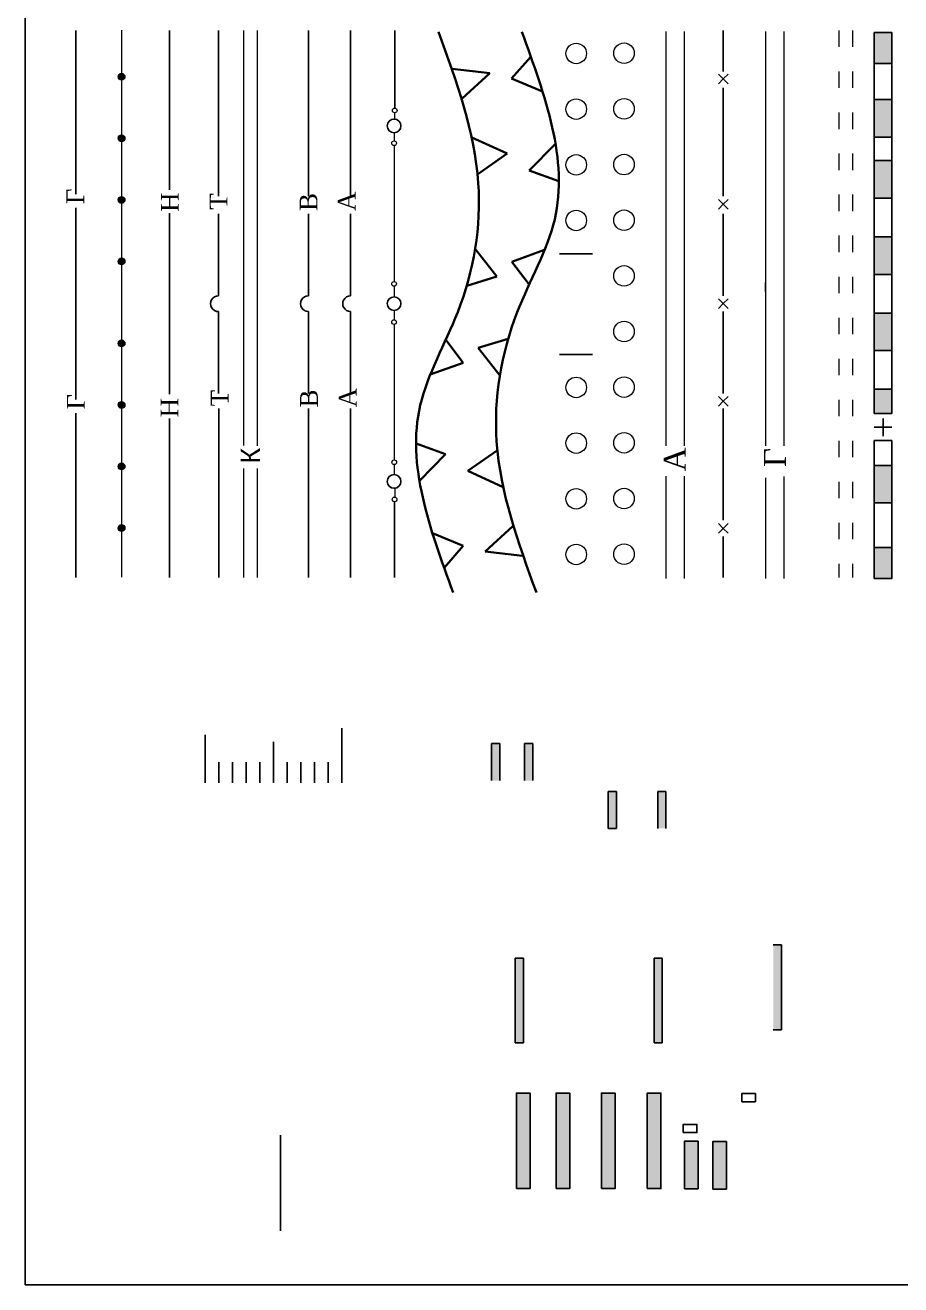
# Model space of a CAD drawing. Header units: millimetres. Extents: x -226 to 1784, y 0 to 1137.
# Drawn here: x -226.4 to -162.3, y 84.3 to 176.4 of the extents above; entities that cross this region are included whole.
import ezdxf

# ---------------------------------------------------------------- set-up
doc = ezdxf.new("R2010")
doc.units = ezdxf.units.MM
doc.linetypes.add('ACAD_ISO03W100', pattern=[30, 12, -18])
doc.linetypes.add('HID-3', pattern=[4, 3, -1])
for name, color, linetype in [('График_G', 1, 'Continuous'), ('График_U', 5, 'Continuous'), ('График_UPolar', 3, 'Continuous'), ('ИсследТрД', 6, 'Continuous'), ('Кор сред грунта', 2, 'Continuous'), ('Макет', 7, 'Continuous'), ('Перешкоди', 7, 'Continuous'), ('Текст', 7, 'Continuous')]:
    doc.layers.add(name, color=color, linetype=linetype)
doc.styles.add('21', font='arial.ttf', dxfattribs={"height": 2.5})
doc.styles.get("Standard").update_dxf_attribs({"font": 'arial.ttf'})

# ---------------------------------------------------------------- blocks, each defined once
blk = doc.blocks.new('Нефтепровод')
at = {"layer": 'Перешкоди', "color": 7, "linetype": 'ByBlock', "lineweight": 25}
for p, q in [((0, 8.329), (0, 19.975)), ((0, -6.626), (0, 6.626)), ((0, -20.025), (0, -8.392))]:
    blk.add_line(p, q, dxfattribs=at)
at = {"layer": 'Перешкоди', "color": 7, "linetype": 'ByBlock', "lineweight": 25, "char_height": 1.3, "width": 1.5652, "attachment_point": 1, "rotation": 90}
for insert in [(-0.635, 6.712), (-0.661, -8.317)]:
    blk.add_mtext('{\\fTimes New Roman|b0|i0|c204|p18;Н}', dxfattribs=dict(at, insert=insert))
blk = doc.blocks.new('Посадка')
at = {"layer": 'Перешкоди', "color": 3, "linetype": 'ByBlock', "lineweight": 15}
for centre in [(0.049, 18.32), (0.049, 14.25), (0.049, 10.175), (0.049, 6.105), (0.049, 2.035), (0.049, -2.035), (0.049, -6.105), (0.049, -10.175), (0.049, -14.25), (0.049, -18.32)]:
    blk.add_circle(centre, 0.75, dxfattribs=at)
blk = doc.blocks.new('Кабель')
at = {"layer": 'Перешкоди', "linetype": 'ByBlock', "lineweight": 15}
h = blk.add_hatch(color=7, dxfattribs=at)
edge = h.paths.add_edge_path()
edge.add_arc((0, 16.5), 0.25, 0, 360)
h = blk.add_hatch(color=7, dxfattribs=at)
edge = h.paths.add_edge_path()
edge.add_arc((0, 12), 0.25, 0, 360)
h = blk.add_hatch(color=7, dxfattribs=at)
edge = h.paths.add_edge_path()
edge.add_arc((0, 7.5), 0.25, 0, 360)
h = blk.add_hatch(color=7, dxfattribs=at)
edge = h.paths.add_edge_path()
edge.add_arc((0, 3), 0.25, 0, 360)
h = blk.add_hatch(color=7, dxfattribs=at)
edge = h.paths.add_edge_path()
edge.add_arc((0, -3), 0.25, 0, 360)
h = blk.add_hatch(color=7, dxfattribs=at)
edge = h.paths.add_edge_path()
edge.add_arc((0, -7.5), 0.25, 0, 360)
h = blk.add_hatch(color=7, dxfattribs=at)
edge = h.paths.add_edge_path()
edge.add_arc((0, -12), 0.25, 0, 360)
h = blk.add_hatch(color=7, dxfattribs=at)
edge = h.paths.add_edge_path()
edge.add_arc((0, -16.5), 0.25, 0, 360)
at = {"layer": 'Перешкоди', "color": 7, "linetype": 'ByBlock', "lineweight": 15}
blk.add_line((0, 19.911), (0, -20.089), dxfattribs=at)
for centre in [(0, 16.5), (0, 12), (0, 7.5), (0, 3), (0, -3), (0, -7.5), (0, -12), (0, -16.5)]:
    blk.add_circle(centre, 0.25, dxfattribs=at)
blk = doc.blocks.new('Трубопровод')
at = {"lineweight": -2}
for p, q in [((0.001, 19.975), (0.001, 7.853)), ((0.001, 6.58), (0.001, 0.58)), ((0.001, -0.58), (0.001, -6.58)), ((0.029, -7.667), (0.029, -20.025))]:
    blk.add_line(p, q, dxfattribs=at)
blk.add_arc((0, 0), 0.58, 89.87397, 270.12603, dxfattribs=at)
at = {"layer": 'Перешкоди', "color": 7, "linetype": 'ByBlock', "lineweight": 25, "char_height": 1.3, "attachment_point": 1, "rotation": 90}
for insert, width in [((-0.646, 6.871), 1.5652), ((-0.563, -7.506), 1.32627)]:
    blk.add_mtext('{\\fTimes New Roman|b0|i0|c204|p18;Т}', dxfattribs=dict(at, insert=insert, width=width))
blk = doc.blocks.new('Газопровод')
at = {"layer": 'Перешкоди', "color": 7, "linetype": 'ByBlock', "lineweight": 25}
for p, q in [((0, 8), (0, 19.975)), ((0, -7), (0, 7)), ((0, -20.025), (0, -8))]:
    blk.add_line(p, q, dxfattribs=at)
at = {"layer": 'Перешкоди', "color": 7, "linetype": 'ByBlock', "lineweight": 25, "char_height": 1.3, "width": 1.5652, "attachment_point": 1, "rotation": 90}
for insert in [(-0.698, 7.283), (-0.661, -7.746)]:
    blk.add_mtext('{\\fTimes New Roman|b0|i0|c204|p18;Г}', dxfattribs=dict(at, insert=insert))
blk = doc.blocks.new('Водовод')
at = {"lineweight": -2}
for p, q in [((0, 19.975), (0, 7.853)), ((0, 6.58), (0, 0.58)), ((0, -0.58), (0, -6.58)), ((0, -7.667), (0, -20.025))]:
    blk.add_line(p, q, dxfattribs=at)
blk.add_arc((0, 0), 0.58, 89.99869, 270.00131, dxfattribs=at)
at = {"layer": 'Перешкоди', "color": 7, "linetype": 'ByBlock', "lineweight": 25, "char_height": 1.3, "width": 1.5652, "attachment_point": 1, "rotation": 90}
for insert in [(-0.636, 6.779), (-0.604, -7.588)]:
    blk.add_mtext('{\\fTimes New Roman|b0|i0|c204|p18;В}', dxfattribs=dict(at, insert=insert))
blk = doc.blocks.new('Аммиакопровод')
at = {"lineweight": -2}
for p, q in [((0, 19.975), (0, 7.853)), ((0, 6.58), (0, 0.58)), ((0, -0.58), (0, -6.58)), ((0, -7.667), (0, -20.025))]:
    blk.add_line(p, q, dxfattribs=at)
blk.add_arc((0, 0), 0.58, 89.99869, 270.00131, dxfattribs=at)
at = {"layer": 'Перешкоди', "color": 7, "linetype": 'ByBlock', "lineweight": 25, "char_height": 1.3, "width": 1.5652, "attachment_point": 1, "rotation": 90}
for s, insert in [('{\\fTimes New Roman|b0|i0|c204|p18;А}', (-0.932, 6.779)), ('{\\fTimes New Roman|b0|i0|c0|p18;A}', (-0.858, -7.588))]:
    blk.add_mtext(s, dxfattribs=dict(at, insert=insert))
blk = doc.blocks.new('Канал')
at = {"color": 5, "lineweight": 15}
for p, q in [((-0.514, -10.363), (-0.515, 19.974)), ((0.493, -10.406), (0.494, 19.975)), ((-0.514, -20.025), (-0.514, -12.046)), ((0.494, -20.025), (0.494, -12.046))]:
    blk.add_line(p, q, dxfattribs=at)
at = {"color": 5, "linetype": 'HID-3', "lineweight": 15, "style": '21'}
blk.add_text('К', height=1.423, rotation=90, dxfattribs=at).set_placement((0.679, -11.699))
blk = doc.blocks.new('Дорога_полевая')
at = {"layer": 'Перешкоди', "color": 7, "linetype": 'ACAD_ISO03W100', "lineweight": 15, "ltscale": 0.1}
for p, q in [((-1, 19.975), (-1, -20.025)), ((0, 19.975), (0, -20.025))]:
    blk.add_line(p, q, dxfattribs=at)
blk = doc.blocks.new('Линия_связи')
at = {"lineweight": -2}
for p, q in [((0.048, 14.299), (0.048, 19.972)), ((0.034, -14.489), (0.034, -20.028))]:
    blk.add_line(p, q, dxfattribs=at)
at = {"lineweight": 9}
for p, q in [((0.031, 13.977), (0.031, 13.521)), ((0, 12.501), (0, 11.908)), ((0, 11.573), (0, 1.617)), ((0, 1.284), (0, 0.498)), ((0, -0.498), (0, -1.175)), ((0, -1.508), (0, -11.426)), ((0, -11.769), (0, -12.501)), ((0.047, -13.498), (0.047, -14.135))]:
    blk.add_line(p, q, dxfattribs=at)
at = {"lineweight": 9, "ltscale": 2}
for centre in [(0.048, 14.128), (0.003, 11.734), (-0.006, 1.448), (-0.006, -1.346), (0.007, -11.602), (0.034, -14.318)]:
    blk.add_circle(centre, 0.171, dxfattribs=at)
for centre in [(0, 13), (0, 0), (0, -13)]:
    blk.add_circle(centre, 0.498)
blk = doc.blocks.new('Балка_начало')
at = {"layer": 'Перешкоди', "color": 3, "linetype": 'ByBlock', "lineweight": 35}
for p, q in [((2.418, 17.652), (-0.331, 17.968)), ((0.398, 15.803), (2.418, 17.652)), ((3.689, 11.764), (1.087, 12.944)), ((1.537, 10.263), (3.689, 11.764)), ((2.921, 2.769), (1.319, 4.811)), ((0.724, 2.094), (2.921, 2.769)), ((0.456, -3.542), (-0.812, -1.865)), ((-1.939, -4.398), (0.456, -3.542)), ((-0.818, -10.223), (-2.982, -9.439)), ((-2.732, -12.174), (-0.818, -10.223)), ((0.477, -16.929), (-1.785, -15.988)), ((-0.895, -18.511), (0.477, -16.929))]:
    blk.add_line(p, q, dxfattribs=at)
blk.add_spline([(-0.273, -20.342), (-2.676, -6.639), (0.063, 0.158), (1.572, 9.605), (-1.337, 20.658)], degree=3, dxfattribs=at)
blk = doc.blocks.new('Балка_конец')
at = {"layer": 'Перешкоди', "color": 3, "linetype": 'ByBlock', "lineweight": 35}
for p, q in [((0.895, 18.511), (-0.477, 16.929)), ((-0.477, 16.929), (1.785, 15.988)), ((2.732, 12.174), (0.818, 10.223)), ((0.818, 10.223), (2.982, 9.439)), ((1.939, 4.398), (-0.456, 3.542)), ((-0.456, 3.542), (0.812, 1.865)), ((-0.724, -2.094), (-2.921, -2.769)), ((-2.921, -2.769), (-1.319, -4.811)), ((-1.537, -10.263), (-3.689, -11.764)), ((-3.689, -11.764), (-1.087, -12.944)), ((-0.398, -15.803), (-2.418, -17.652)), ((-2.418, -17.652), (0.331, -17.968))]:
    blk.add_line(p, q, dxfattribs=at)
blk.add_spline([(0.273, 20.342), (2.676, 6.639), (-0.063, -0.158), (-1.572, -9.605), (1.337, -20.658)], degree=3, dxfattribs=at)
blk = doc.blocks.new('Дорога_железная(постоянный ток)')
at = {"lineweight": -2}
h = blk.add_hatch(color=256, dxfattribs=at)
h.set_gradient(color1=(0, 0, 15), color2=(0, 0, 61), one_color=1, tint=0.12, name='CYLINDER')
h.paths.add_polyline_path([(0.648, 14.919), (-0.647, 14.918), (-0.647, 12.17), (0.648, 12.17)])
h.paths.add_polyline_path([(0.648, 10.458), (-0.646, 10.458), (-0.646, 7.714), (0.648, 7.714)])
h.paths.add_polyline_path([(-0.645, 2.141), (0.644, 2.141), (0.644, 4.885), (-0.646, 4.885)])
h.paths.add_polyline_path([(0.648, -0.689), (-0.645, -0.689), (-0.644, -3.433), (0.648, -3.433)])
h.paths.add_polyline_path([(0.648, -6.263), (-0.644, -6.263), (-0.644, -8.046), (0.648, -8.046)])
h.paths.add_polyline_path([(-0.648, -14.581), (0.648, -14.581), (0.648, -11.837), (-0.648, -11.837)])
at = {"layer": 'Перешкоди', "lineweight": -2}
for points in [[(-0.648, 17.568), (0.648, 17.568), (0.648, 19.826), (-0.648, 19.826)], [(-0.648, -20.103), (0.648, -20.103), (0.648, -17.845), (-0.648, -17.845)]]:
    blk.add_hatch(color=256, dxfattribs=at).paths.add_polyline_path(points)
at = {"lineweight": -2}
for p, q in [((0.648, 14.919), (-0.647, 14.918)), ((0.648, 12.17), (-0.647, 12.17)), ((0.644, 4.885), (-0.648, 4.885)), ((0.648, 2.141), (-0.644, 2.141)), ((0.646, -0.689), (-0.646, -0.689)), ((0.65, -3.433), (-0.642, -3.433)), ((0.644, -6.263), (-0.648, -6.263)), ((0.648, -8.046), (-0.644, -8.046)), ((0.648, -9.038), (-0.648, -9.038)), ((0, -9.686), (0, -8.39)), ((0.648, -10.008), (-0.648, -10.008)), ((0.644, -11.837), (-0.648, -11.837)), ((0.648, -14.581), (-0.644, -14.581))]:
    blk.add_line(p, q, dxfattribs=at)
at = {"layer": 'Перешкоди', "color": 7, "ltscale": 0.1}
for p, q in [((-0.648, 19.826), (-0.644, -8.046)), ((0.648, 19.826), (0.648, -8.046)), ((-0.648, -10.008), (-0.648, -20.103)), ((0.648, -10.008), (0.648, -20.103))]:
    blk.add_line(p, q, dxfattribs=at)
at = {"layer": 'Перешкоди', "color": 7, "linetype": 'Continuous', "ltscale": 0.1}
for p, q in [((-0.644, 10.458), (0.644, 10.458)), ((0.644, 7.714), (-0.644, 7.714)), ((0.644, 4.885), (0.644, 2.141))]:
    blk.add_line(p, q, dxfattribs=at)
at = {"layer": 'Перешкоди', "lineweight": -2}
for points in [[(-0.648, 19.826), (-0.648, 19.826), (-0.648, 17.568), (-0.648, 17.568)], [(-0.648, 17.568), (0.648, 17.568), (0.648, 19.826), (-0.648, 19.826)], [(-0.648, -17.845), (-0.648, -17.845), (-0.648, -20.103), (-0.648, -20.103)], [(-0.648, -20.103), (0.648, -20.103), (0.648, -17.845), (-0.648, -17.845)]]:
    blk.add_lwpolyline(points, close=True, dxfattribs=at)
blk = doc.blocks.new('Дорога_автомобильная')
at = {"layer": 'Перешкоди', "color": 7, "linetype": 'ByBlock', "lineweight": 15}
for p, q in [((-0.65, 19.909), (-0.65, -10.409)), ((0.683, 19.909), (0.683, -10.409)), ((-0.65, -12.607), (-0.65, -20.091)), ((0.683, -12.607), (0.683, -20.091))]:
    blk.add_line(p, q, dxfattribs=at)
at = {"layer": 'Перешкоди', "color": 7, "linetype": 'ByBlock', "lineweight": 25, "insert": (-0.796, -12.261), "char_height": 1.6, "width": 1.5652, "attachment_point": 1, "rotation": 90}
blk.add_mtext('{\\fTimes New Roman|b0|i0|c0|p18;A}', dxfattribs=at)
blk = doc.blocks.new('Дорога_грунтовая')
at = {"layer": 'Перешкоди', "color": 7, "linetype": 'ByBlock', "lineweight": 15}
for p, q in [((-0.65, 19.909), (-0.65, -10.409)), ((0.683, 19.909), (0.683, -10.409)), ((-0.65, -12.73), (-0.65, -20.091)), ((0.683, -12.635), (0.683, -20.091))]:
    blk.add_line(p, q, dxfattribs=at)
at = {"layer": 'Перешкоди', "color": 7, "linetype": 'ByBlock', "lineweight": 25, "insert": (-0.757, -11.955), "char_height": 1.6, "width": 1.5652, "attachment_point": 1, "rotation": 90}
blk.add_mtext('{\\fTimes New Roman|b0|i0|c204|p18;Г}', dxfattribs=at)
blk = doc.blocks.new('Корр_неб')
at = {"layer": 'График_G'}
h = blk.add_hatch(color=256, dxfattribs=at)
h.set_gradient(color1=(255, 0, 0), color2=(214, 0, 0), one_color=1, tint=0.42)
h.paths.add_polyline_path([(0.6, -208.893), (0, -208.893), (0, -215.093), (0.6, -215.093)])
for p, q in [((0, -208.893), (0.6, -208.893)), ((0.6, -208.893), (0.6, -215.093)), ((0, -215.093), (0.6, -215.093))]:
    blk.add_line(p, q, dxfattribs=at)
blk = doc.blocks.new('Рем_2')
at = {"layer": 'График_U'}
h = blk.add_hatch(color=256, dxfattribs=at)
h.dxf.hatch_style = 1
h.set_gradient(color1=(0, 0, 255), color2=(0, 0, 250), one_color=1, tint=0.49)
h.paths.add_polyline_path([(0.6, -222.893), (0, -222.893), (0, -229.093), (0.6, -229.093)])
for p, q in [((0, -222.893), (0, -229.093)), ((0, -222.893), (0.6, -222.893)), ((0.6, -222.893), (0.6, -229.093)), ((0, -229.093), (0.6, -229.093))]:
    blk.add_line(p, q, dxfattribs=at)
blk = doc.blocks.new('Рем_1')
at = {"layer": 'График_G'}
h = blk.add_hatch(color=256, dxfattribs=at)
h.dxf.hatch_style = 1
h.set_gradient(color1=(255, 0, 0), color2=(250, 0, 0), one_color=1, tint=0.49)
h.paths.add_polyline_path([(0.6, -222.893), (0, -222.893), (0, -229.093), (0.6, -229.093)])
for p, q in [((0, -222.893), (0, -229.093)), ((0, -222.893), (0.6, -222.893)), ((0.6, -222.893), (0.6, -229.093)), ((0, -229.093), (0.6, -229.093))]:
    blk.add_line(p, q, dxfattribs=at)
blk = doc.blocks.new('Забор')
at = {"layer": 'Перешкоди'}
for p, q in [((0, 19.972), (0, 16.972)), ((0, 16.437), (-0.354, 16.79)), ((0.354, 16.79), (0, 16.437)), ((0, 16.437), (-0.354, 16.083)), ((0.354, 16.083), (0, 16.437)), ((0, 15.772), (0, 7.851)), ((0, 7.273), (-0.354, 7.626)), ((0.354, 7.626), (0, 7.273)), ((0, 7.273), (-0.354, 6.919)), ((0.354, 6.919), (0, 7.273)), ((0, 6.577), (0, 0.577)), ((0, 0), (-0.354, 0.354)), ((0, 0), (-0.354, -0.354)), ((0.354, 0.354), (0, 0)), ((0.354, -0.354), (0, 0)), ((0, -0.582), (0, -6.582)), ((0, -7.141), (-0.354, -6.788)), ((0, -7.141), (-0.354, -7.495)), ((0.354, -6.788), (0, -7.141)), ((0.354, -7.495), (0, -7.141)), ((0, -7.669), (0, -15.839)), ((0, -16.443), (-0.354, -16.089)), ((0, -16.443), (-0.354, -16.796)), ((0.354, -16.089), (0, -16.443)), ((0.354, -16.796), (0, -16.443)), ((0, -17.039), (0, -20.028))]:
    blk.add_line(p, q, dxfattribs=at)
blk = doc.blocks.new('Незахист_Pol')
at = {"layer": 'График_G'}
h = blk.add_hatch(color=1, dxfattribs=at)
h.dxf.hatch_style = 1
h.set_gradient(color1=(255, 0, 0), color2=(255, 0, 0), tint=0.49)
h.paths.add_polyline_path([(0.3, -215.893), (-0.3, -215.893), (-0.3, -218.593), (0.3, -218.593)])
at = {"layer": 'График_G', "color": 1}
for p, q in [((-0.3, -215.893), (-0.3, -218.593)), ((0.3, -215.893), (0.3, -218.593))]:
    blk.add_line(p, q, dxfattribs=at)
at = {"layer": 'График_G'}
blk.add_line((0.3, -215.893), (-0.3, -215.893), dxfattribs=at)
blk = doc.blocks.new('Перезахист_Pol')
at = {"layer": 'График_U'}
h = blk.add_hatch(color=5, dxfattribs=at)
h.dxf.hatch_style = 1
h.set_gradient(color1=(0, 0, 255), color2=(0, 0, 250), one_color=1, tint=0.49)
h.paths.add_polyline_path([(0.3, -215.893), (-0.3, -215.893), (-0.3, -218.593), (0.3, -218.593)])
at = {"layer": 'График_U', "color": 5}
for p, q in [((-0.3, -215.893), (-0.3, -218.593)), ((0.3, -215.893), (0.3, -218.593))]:
    blk.add_line(p, q, dxfattribs=at)
at = {"layer": 'График_U'}
blk.add_line((0.3, -215.893), (-0.3, -215.893), dxfattribs=at)
blk = doc.blocks.new('Перезахист_Eом')
at = {"layer": 'График_U'}
h = blk.add_hatch(color=5, dxfattribs=at)
h.dxf.hatch_style = 1
h.set_gradient(color1=(0, 0, 255), color2=(0, 0, 250), one_color=1, tint=0.49)
h.paths.add_polyline_path([(0.3, -219.393), (-0.3, -219.393), (-0.3, -222.093), (0.3, -222.093)])
at = {"layer": 'График_U', "color": 5}
for p, q in [((-0.3, -219.393), (-0.3, -222.093)), ((0.3, -219.393), (0.3, -222.093))]:
    blk.add_line(p, q, dxfattribs=at)
at = {"layer": 'График_U'}
for p, q in [((0.3, -219.393), (-0.3, -219.393)), ((-0.3, -222.093), (0.3, -222.093))]:
    blk.add_line(p, q, dxfattribs=at)
blk = doc.blocks.new('Незахист_Eом')
at = {"layer": 'График_G'}
h = blk.add_hatch(color=256, dxfattribs=at)
h.dxf.hatch_style = 1
h.set_gradient(color1=(255, 0, 0), color2=(255, 0, 0), tint=0.49)
h.paths.add_polyline_path([(0.3, -219.393), (-0.3, -219.393), (-0.3, -222.093), (0.3, -222.093)])
for p, q in [((-0.3, -219.393), (-0.3, -222.093)), ((0.3, -219.393), (-0.3, -219.393)), ((0.3, -219.393), (0.3, -222.093))]:
    blk.add_line(p, q, dxfattribs=at)
blk = doc.blocks.new('red')
at = {"layer": 'График_G'}
h = blk.add_hatch(color=256, dxfattribs=at)
h.dxf.hatch_style = 1
h.paths.add_polyline_path([(0, -3.49), (1, -3.49), (1, 3.49), (0, 3.49)])
blk.add_lwpolyline([(0, -3.49), (1, -3.49), (1, 3.49), (0, 3.49)], close=True, dxfattribs=at)
blk = doc.blocks.new('green')
at = {"layer": 'График_UPolar'}
h = blk.add_hatch(color=256, dxfattribs=at)
h.dxf.hatch_style = 1
h.paths.add_polyline_path([(0, -3.49), (1, -3.49), (1, 3.49), (0, 3.49)])
blk.add_lwpolyline([(0, -3.49), (1, -3.49), (1, 3.49), (0, 3.49)], close=True, dxfattribs=at)
blk = doc.blocks.new('yellow')
at = {"layer": 'Кор сред грунта'}
h = blk.add_hatch(color=256, dxfattribs=at)
h.dxf.hatch_style = 1
h.paths.add_polyline_path([(0, -3.49), (1, -3.49), (1, 3.49), (0, 3.49)])
blk.add_lwpolyline([(0, -3.49), (1, -3.49), (1, 3.49), (0, 3.49)], close=True, dxfattribs=at)
blk = doc.blocks.new('blue')
at = {"layer": 'График_U'}
h = blk.add_hatch(color=256, dxfattribs=at)
h.dxf.hatch_style = 1
h.paths.add_polyline_path([(0, -3.49), (1, -3.49), (1, 3.49), (0, 3.49)])
blk.add_lwpolyline([(0, -3.49), (1, -3.49), (1, 3.49), (0, 3.49)], close=True, dxfattribs=at)
blk = doc.blocks.new('red_small')
at = {"layer": 'График_G'}
h = blk.add_hatch(color=256, dxfattribs=at)
h.dxf.hatch_style = 1
h.paths.add_polyline_path([(0, -1.74), (1, -1.74), (1, 1.74), (0, 1.74)])
blk.add_lwpolyline([(0, -1.74), (1, -1.74), (1, 1.74), (0, 1.74)], close=True, dxfattribs=at)
blk = doc.blocks.new('pipe')
at = {"layer": 'ИсследТрД'}
blk.add_lwpolyline([(0, -0.3), (1, -0.3), (1, 0.3), (0, 0.3)], close=True, dxfattribs=at)
blk = doc.blocks.new('посадка_просека')
at = {"layer": 'Перешкоди', "color": 3, "linetype": 'ByBlock', "lineweight": 15}
for centre in [(0.049, 18.32), (0.049, 14.25), (0.049, 10.175), (0.049, 6.105), (0.049, -6.105), (0.049, -10.175), (0.049, -14.25), (0.049, -18.32)]:
    blk.add_circle(centre, 0.75, dxfattribs=at)
at = {"layer": 'Текст', "color": 3}
for p, q in [((-1.183, 3.662), (1.236, 3.662)), ((-1.183, -3.69), (1.236, -3.69))]:
    blk.add_line(p, q, dxfattribs=at)
blk = doc.blocks.new('shkalaKm')
at = {"layer": 'Макет'}
for p, q in [((10, 0), (10, 4)), ((5, 0), (5, 3)), ((1, 0), (1, 1.5)), ((2, 0), (2, 1.5)), ((3, 0), (3, 1.5)), ((4, 0), (4, 1.5)), ((6, 0), (6, 1.5)), ((7, 0), (7, 1.5)), ((8, 0), (8, 1.5)), ((9, 0), (9, 1.5))]:
    blk.add_line(p, q, dxfattribs=at)
at = {"layer": 'Макет', "lineweight": -2}
for p, q in [((0, 3.504), (0, 0)), ((10, 3.504), (10, 0))]:
    blk.add_line(p, q, dxfattribs=at)
blk = doc.blocks.new('blue_small')
at = {"layer": 'График_U'}
h = blk.add_hatch(color=256, dxfattribs=at)
h.dxf.hatch_style = 1
h.paths.add_polyline_path([(0, -1.74), (1, -1.74), (1, 1.74), (0, 1.74)])
blk.add_lwpolyline([(0, -1.74), (1, -1.74), (1, 1.74), (0, 1.74)], close=True, dxfattribs=at)

msp = doc.modelspace()

# ---------------------------------------------------------------- linework, layer by layer
at = {"lineweight": -2}
for p, q in [((-172.222, 156.916), (-172.222, 157.566)), ((-222.655, 141.874), (-222.655, 141.816)), ((-222.655, 139.816), (-222.655, 139.816))]:
    msp.add_line(p, q, dxfattribs=at)
at = {"layer": 'График_G'}
msp.add_line((-207.704, 88.194), (-207.704, 95.194), dxfattribs=at)
at = {"layer": 'Перешкоди', "color": 1, "lineweight": -2}
msp.add_lwpolyline([(-226.368, 239.925), (-52.51, 239.925), (-52.51, 84.258), (-226.368, 84.258)], close=True, dxfattribs=at)

# ---------------------------------------------------------------- block references
at = {"lineweight": -2}
for name, p in [('Газопровод', (-222.655, 156.014)), ('Кабель', (-219.319, 156.107)), ('Нефтепровод', (-215.803, 156.014)), ('Трубопровод', (-212.231, 156.014)), ('Канал', (-209.869, 156.014)), ('Водовод', (-205.657, 156.014)), ('Аммиакопровод', (-202.566, 156.014)), ('Линия_связи', (-199.384, 156.016)), ('Дорога_полевая', (-165.843, 156.014)), ('Балка_начало', (-194.797, 155.227)), ('Балка_конец', (-190.313, 155.542)), ('Посадка', (-182.614, 156.014)), ('Дорога_автомобильная', (-178.859, 156.016)), ('Дорога_грунтовая', (-171.572, 156.016)), ('Дорога_железная(постоянный ток)', (-163.614, 156.018))]:
    msp.add_blockref(name, p, dxfattribs=at)
at = {"layer": 'График_G'}
for name, p in [('Незахист_Pol', (-191.959, 339.728)), ('Перезахист_Eом', (-183.428, 339.728)), ('red_small', (-178.145, 93.019))]:
    msp.add_blockref(name, p, dxfattribs=at)
at = {"layer": 'График_U'}
for name, p in [('Забор', (-175.303, 156.016)), ('Перезахист_Pol', (-189.537, 339.728)), ('Корр_неб', (-171.655, 318.01)), ('Рем_2', (-190.525, 331.04)), ('Рем_1', (-180.372, 331.04))]:
    msp.add_blockref(name, p, dxfattribs=at)
at = {"layer": 'ИсследТрД'}
for name, p in [('pipe', (-173.96, 97.949)), ('pipe', (-178.235, 95.687)), ('blue_small', (-176.08, 92.994))]:
    msp.add_blockref(name, p, dxfattribs=at)
at = {"layer": 'Макет'}
for name, p in [('Незахист_Eом', (-179.802, 339.728)), ('red', (-190.436, 94.786)), ('green', (-187.538, 94.786)), ('yellow', (-184.22, 94.786)), ('blue', (-180.871, 94.786))]:
    msp.add_blockref(name, p, dxfattribs=at)
at = {"layer": 'Текст'}
for name, p in [('посадка_просека', (-186.11, 155.993)), ('shkalaKm', (-213.195, 120.972))]:
    msp.add_blockref(name, p, dxfattribs=at)

doc.saveas('drawing.dxf')
